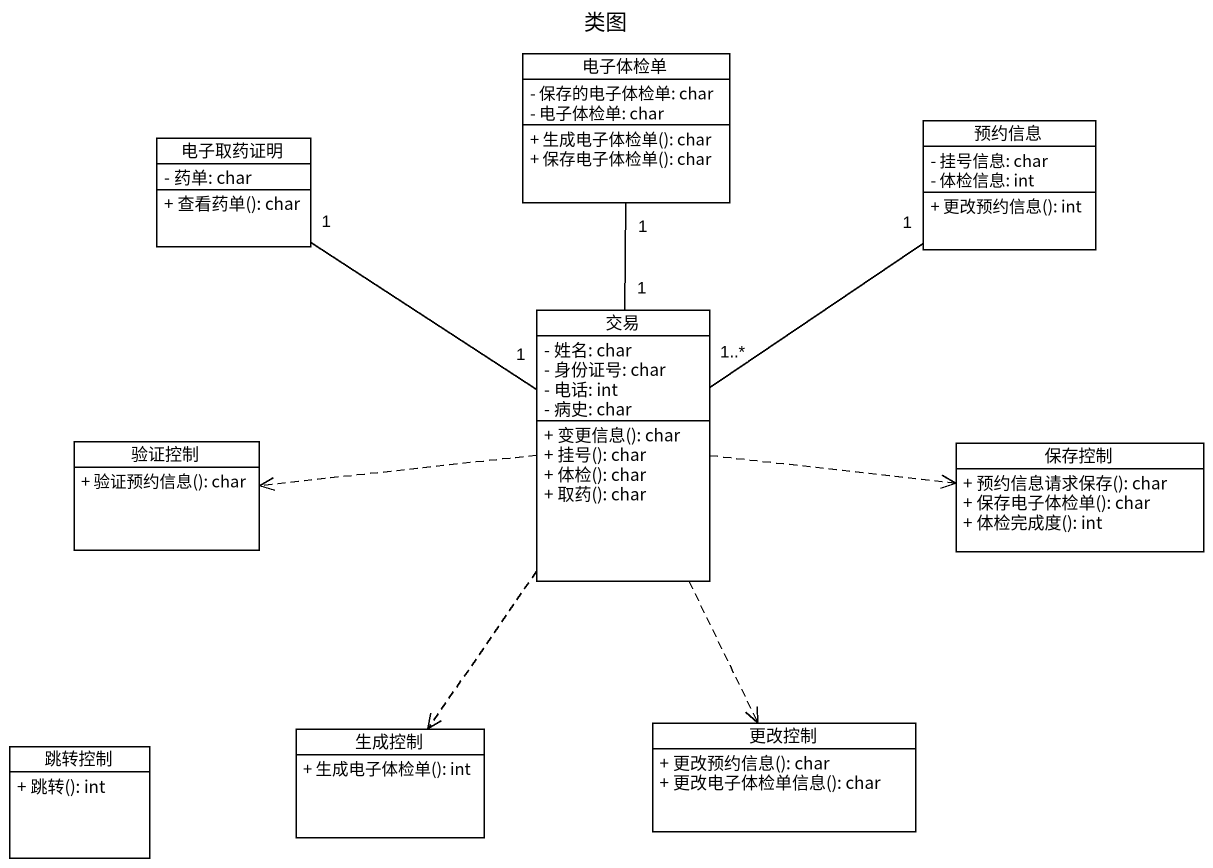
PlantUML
@startuml
title 类图
hide circle
hide empty members
skinparam classAttributeIconSize 0
class 电子体检单 {
  - 保存的电子体检单: char
  - 电子体检单: char
  + 生成电子体检单(): char
  + 保存电子体检单(): char
}
class 电子取药证明 {
  - 药单: char
  + 查看药单(): char
}
class 预约信息 {
  - 挂号信息: char
  - 体检信息: int
  + 更改预约信息(): int
}
class 交易 {
  - 姓名: char
  - 身份证号: char
  - 电话: int
  - 病史: char
  + 变更信息(): char
  + 挂号(): char
  + 体检(): char
  + 取药(): char
}
class 验证控制 {
  + 验证预约信息(): char
}
class 保存控制 {
  + 预约信息请求保存(): char
  + 保存电子体检单(): char
  + 体检完成度(): int
}
class 跳转控制 {
  + 跳转(): int
}
class 生成控制 {
  + 生成电子体检单(): int
}
class 更改控制 {
  + 更改预约信息(): char
  + 更改电子体检单信息(): char
}
电子体检单 "1" -- "1" 交易
电子取药证明 "1" -- "1" 交易
预约信息 "1" -- "1..*" 交易
交易 .left.> 验证控制
交易 .right.> 保存控制
交易 ..> 生成控制
交易 ..> 更改控制
@enduml
